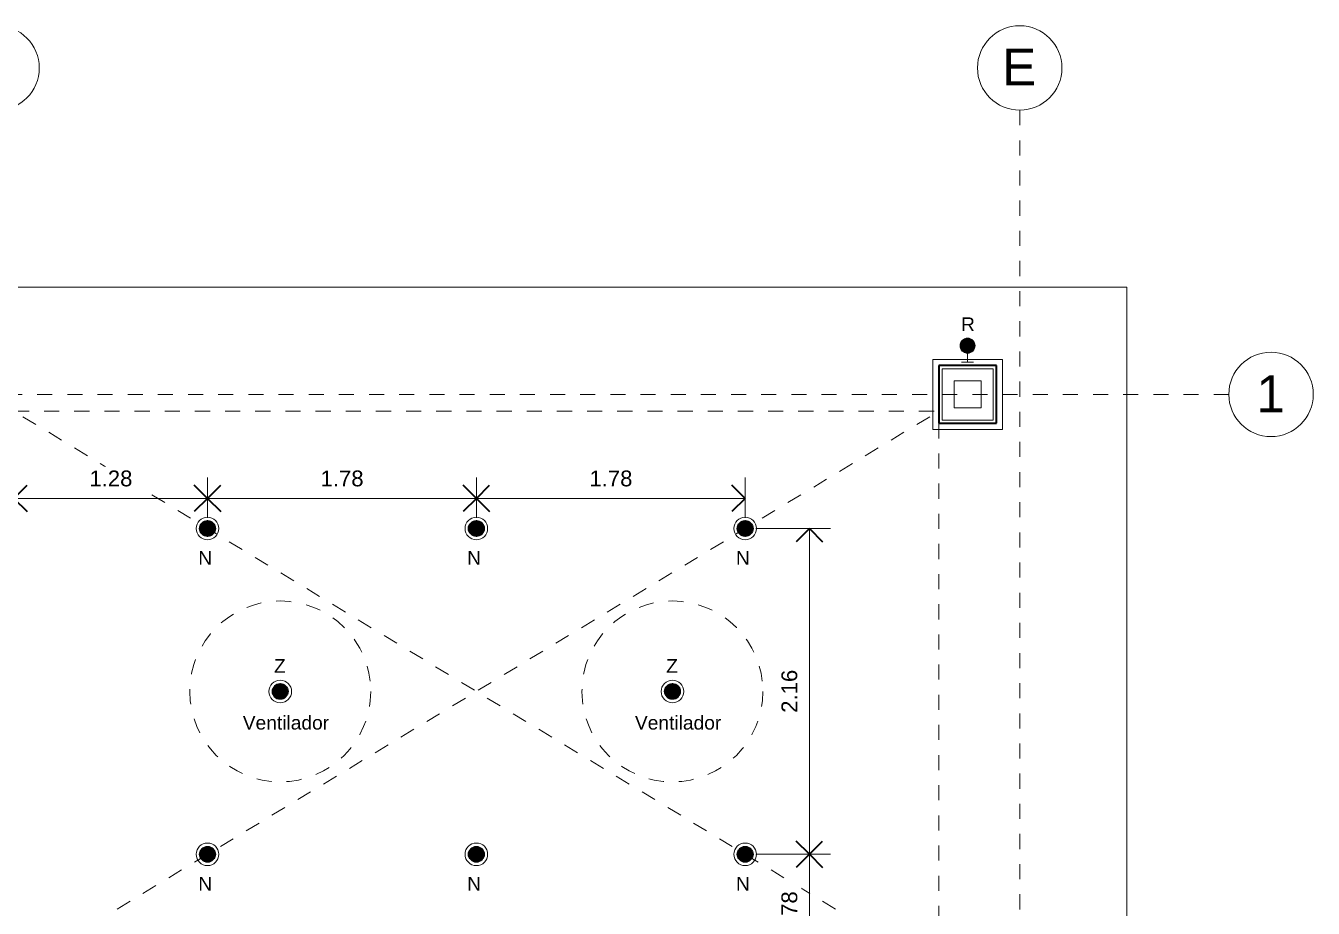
# Model space of a CAD drawing. Header units: metres. Extents: x -1.5 to 31.4, y -9.2 to 10.9.
# Drawn here: x 7.61 to 16.14, y 5.08 to 10.93 of the extents above; entities that cross this region are included whole.
import ezdxf

# ---------------------------------------------------------------- set-up
doc = ezdxf.new("R2010")
doc.units = ezdxf.units.M
doc.linetypes.add('Línea de rejilla', pattern=[0.022225, 0.0127, -0.003175, 0.003175, -0.003175])
doc.linetypes.add('Trazo', pattern=[0.0023, 0.0015, -0.0008])
for name, color, linetype, lineweight in [('A-ANNO-DIMS', 7, 'Continuous', 9), ('A-ANNO-DIMS-70', 7, 'Continuous', 9), ('A-DETL-GENF', 7, 'Continuous', 18), ('A-DETL-MEDM', 7, 'Continuous', 35), ('A-DETL-THIN', 7, 'Continuous', 18), ('A-FLOR', 7, 'Continuous', 18), ('A-WALL', 7, 'Continuous', 18), ('G-ANNO-TEXT', 7, 'Continuous', 9), ('S-COLS', 7, 'Continuous', 18), ('S-GRID', 7, 'Continuous', 9), ('S-GRID-IDEN', 7, 'Continuous', 9)]:
    doc.layers.add(name, color=color, linetype=linetype, lineweight=lineweight)
doc.layers.add('A-DETL-HDLN', color=94, linetype='Trazo', lineweight=18, true_color=0x00a600)
doc.styles.add('Arial', font='arial.ttf', dxfattribs={"height": 0.245})
doc.styles.add('Arial_1', font='arial.ttf', dxfattribs={"height": 0.105})
doc.styles.add('Arial_2', font='arial.ttf', dxfattribs={"height": 0.091})
doc.dimstyles.new('Diagonal_-_Arial_1_5_mm', dxfattribs={"dimscale": 0.3048, "dimtxt": 0.107127, "dimasz": 0.287073, "dimexe": 0.459318, "dimexo": 0.229659, "dimgap": 0.160761, "dimtad": 1, "dimrnd": 0.01, "dimzin": 0, "dimdsep": 46, "dimtxsty": 'Arial_1', "dimblk1": 'OPEN30', "dimblk2": 'OPEN30', "dimsah": 1, "dimcen": 0.09, "dimaunit": 1, "dimadec": 4, "dimazin": 0, "dimtfac": 1, "dimtdec": 4, "dimtix": 1, "dimtmove": 0, "dimatfit": 3, "dimfxl": 1, "dimtvp": 1, "dimtfill": 1, "dimtolj": 1, "dimtzin": 0, "dimarcsym": 2})

# ---------------------------------------------------------------- blocks, each defined once
blk = doc.blocks.new('Rejilla - R4-1348589-ARQ_ELEC_PB')
at = {"layer": 'S-GRID-IDEN'}
blk.add_circle((0, 0), 0.004, dxfattribs=at)
blk = doc.blocks.new('DIMBLOCK27-ARQ_ELEC_PB')
at = {"layer": 'A-ANNO-DIMS-70', "transparency": 16777216}
for p, q in [((7.5277, 7.7894), (7.5277, 7.9375)), ((8.8109, 7.668), (8.8109, 7.9375)), ((7.5277, 7.7975), (8.8109, 7.7975)), ((7.5277, 7.7975), (7.5277, 7.7894)), ((8.8109, 7.7975), (8.8109, 7.668))]:
    blk.add_line(p, q, dxfattribs=at)
at = {"layer": 'A-ANNO-DIMS-70', "lineweight": 35, "transparency": 16777216}
for p, q in [((7.5277, 7.7975), (7.6152, 7.885)), ((8.8109, 7.7975), (8.7234, 7.885)), ((8.8109, 7.7975), (8.8984, 7.885)), ((7.5277, 7.7975), (7.6152, 7.71)), ((8.8109, 7.7975), (8.7234, 7.71)), ((8.8109, 7.7975), (8.8984, 7.71))]:
    blk.add_line(p, q, dxfattribs=at)
at = {"layer": 'A-ANNO-DIMS-70', "color": 0, "transparency": 16777216, "insert": (8.0276, 7.9828), "char_height": 0.105, "width": 0.34017, "attachment_point": 1, "line_spacing_factor": 0.941778, "style": 'Arial_1', "bg_fill": 3, "box_fill_scale": 1.25, "bg_fill_color": 9, "bg_fill_true_color": 13158600, "bg_fill_transparency": 0}
blk.add_mtext('1.28', dxfattribs=at)
blk = doc.blocks.new('_Open30')
at = {"color": 0, "linetype": 'ByBlock', "lineweight": -2}
for p, q in [((-1, 0.268), (0, 0)), ((0, 0), (-1, -0.268)), ((0, 0), (-1, 0))]:
    blk.add_line(p, q, dxfattribs=at)
blk = doc.blocks.new('DIMBLOCK28-ARQ_ELEC_PB')
at = {"layer": 'A-ANNO-DIMS-70', "lineweight": 35, "transparency": 16777216}
for p, q in [((8.8109, 7.7975), (8.7234, 7.885)), ((8.8109, 7.7975), (8.8984, 7.885)), ((10.5932, 7.7975), (10.5057, 7.885)), ((10.5932, 7.7975), (10.6807, 7.885)), ((8.8109, 7.7975), (8.7234, 7.71)), ((8.8109, 7.7975), (8.8984, 7.71)), ((10.5932, 7.7975), (10.5057, 7.71)), ((10.5932, 7.7975), (10.6807, 7.71))]:
    blk.add_line(p, q, dxfattribs=at)
at = {"layer": 'A-ANNO-DIMS-70', "transparency": 16777216}
for p, q in [((8.8109, 7.668), (8.8109, 7.9375)), ((10.5932, 7.668), (10.5932, 7.9375)), ((8.8109, 7.7975), (10.5932, 7.7975)), ((8.8109, 7.7975), (8.8109, 7.668)), ((10.5932, 7.7975), (10.5932, 7.668))]:
    blk.add_line(p, q, dxfattribs=at)
at = {"layer": 'A-ANNO-DIMS-70', "color": 0, "transparency": 16777216, "insert": (9.5603, 7.9828), "char_height": 0.105, "width": 0.34017, "attachment_point": 1, "line_spacing_factor": 0.941778, "style": 'Arial_1', "bg_fill": 3, "box_fill_scale": 1.25, "bg_fill_color": 9, "bg_fill_true_color": 13158600, "bg_fill_transparency": 0}
blk.add_mtext('1.78', dxfattribs=at)
blk = doc.blocks.new('DIMBLOCK29-ARQ_ELEC_PB')
at = {"layer": 'A-ANNO-DIMS-70', "lineweight": 35, "transparency": 16777216}
for p, q in [((10.5932, 7.7975), (10.5057, 7.885)), ((10.5932, 7.7975), (10.6807, 7.885)), ((12.3756, 7.7975), (12.2881, 7.885)), ((10.5932, 7.7975), (10.5057, 7.71)), ((10.5932, 7.7975), (10.6807, 7.71)), ((12.3756, 7.7975), (12.2881, 7.71))]:
    blk.add_line(p, q, dxfattribs=at)
at = {"layer": 'A-ANNO-DIMS-70', "transparency": 16777216}
for p, q in [((10.5932, 7.668), (10.5932, 7.9375)), ((12.3756, 7.668), (12.3756, 7.9375)), ((10.5932, 7.7975), (12.3756, 7.7975)), ((10.5932, 7.7975), (10.5932, 7.668)), ((12.3756, 7.7975), (12.3756, 7.668))]:
    blk.add_line(p, q, dxfattribs=at)
at = {"layer": 'A-ANNO-DIMS-70', "color": 0, "transparency": 16777216, "insert": (11.3427, 7.9828), "char_height": 0.105, "width": 0.34017, "attachment_point": 1, "line_spacing_factor": 0.941778, "style": 'Arial_1', "bg_fill": 3, "box_fill_scale": 1.25, "bg_fill_color": 9, "bg_fill_true_color": 13158600, "bg_fill_transparency": 0}
blk.add_mtext('1.78', dxfattribs=at)
blk = doc.blocks.new('DIMBLOCK30-ARQ_ELEC_PB')
at = {"layer": 'A-ANNO-DIMS-70', "transparency": 16777216}
for p, q in [((12.4456, 7.598), (12.9413, 7.598)), ((12.8013, 7.598), (12.4456, 7.598)), ((12.8013, 7.598), (12.8013, 5.4374)), ((12.4456, 5.4374), (12.9413, 5.4374)), ((12.8013, 5.4374), (12.4456, 5.4374))]:
    blk.add_line(p, q, dxfattribs=at)
at = {"layer": 'A-ANNO-DIMS-70', "lineweight": 35, "transparency": 16777216}
for p, q in [((12.8013, 7.598), (12.7138, 7.5105)), ((12.8013, 7.598), (12.8888, 7.5105)), ((12.8013, 5.4374), (12.7138, 5.5249)), ((12.8013, 5.4374), (12.8888, 5.5249)), ((12.8013, 5.4374), (12.7138, 5.3499)), ((12.8013, 5.4374), (12.8888, 5.3499))]:
    blk.add_line(p, q, dxfattribs=at)
at = {"layer": 'A-ANNO-DIMS-70', "color": 0, "transparency": 16777216, "insert": (12.6159, 6.3759), "char_height": 0.105, "width": 0.34017, "attachment_point": 1, "rotation": 90, "line_spacing_factor": 0.941778, "style": 'Arial_1', "bg_fill": 3, "box_fill_scale": 1.25, "bg_fill_color": 9, "bg_fill_true_color": 13158600, "bg_fill_transparency": 0}
blk.add_mtext('2.16', dxfattribs=at)
blk = doc.blocks.new('DIMBLOCK31-ARQ_ELEC_PB')
at = {"layer": 'A-ANNO-DIMS-70', "lineweight": 35, "transparency": 16777216}
for p, q in [((12.8013, 5.4374), (12.7138, 5.5249)), ((12.8013, 5.4374), (12.8888, 5.5249)), ((12.8013, 5.4374), (12.7138, 5.3499)), ((12.8013, 5.4374), (12.8888, 5.3499)), ((12.8013, 4.6597), (12.7138, 4.7472)), ((12.8013, 4.6597), (12.8888, 4.7472))]:
    blk.add_line(p, q, dxfattribs=at)
at = {"layer": 'A-ANNO-DIMS-70', "transparency": 16777216}
for p, q in [((12.4456, 5.4374), (12.9413, 5.4374)), ((12.8013, 5.4374), (12.4456, 5.4374)), ((12.8013, 5.4374), (12.8013, 4.6597)), ((12.7931, 4.6597), (12.9413, 4.6597)), ((12.8013, 4.6597), (12.7931, 4.6597))]:
    blk.add_line(p, q, dxfattribs=at)
at = {"layer": 'A-ANNO-DIMS-70', "color": 0, "transparency": 16777216, "insert": (12.6159, 4.9068), "char_height": 0.105, "width": 0.34017, "attachment_point": 1, "rotation": 90, "line_spacing_factor": 0.941778, "style": 'Arial_1', "bg_fill": 3, "box_fill_scale": 1.25, "bg_fill_color": 9, "bg_fill_true_color": 13158600, "bg_fill_transparency": 0}
blk.add_mtext('0.78', dxfattribs=at)

msp = doc.modelspace()

# ---------------------------------------------------------------- hatches: boundary and pattern name
at = {"layer": 'A-DETL-GENF', "true_color": 0xff0000}
for points in [[(13.85, 8.7605), (13.863, 8.7622), (13.875, 8.7672), (13.8866, 8.7767), (13.8933, 8.7855), (13.8983, 8.7976), (13.9, 8.8105), (13.8983, 8.8235), (13.8933, 8.8355), (13.8854, 8.8459), (13.875, 8.8538), (13.863, 8.8588), (13.85, 8.8605), (13.8371, 8.8588), (13.825, 8.8538), (13.8147, 8.8459), (13.8067, 8.8355), (13.8017, 8.8235), (13.8, 8.8105), (13.8017, 8.7976), (13.8067, 8.7855), (13.8147, 8.7752), (13.825, 8.7672), (13.8371, 8.7622)], [(8.8109, 7.548), (8.8238, 7.5497), (8.8359, 7.5547), (8.8462, 7.5626), (8.8542, 7.573), (8.8592, 7.585), (8.8609, 7.598), (8.8592, 7.6109), (8.8542, 7.623), (8.8462, 7.6333), (8.8359, 7.6413), (8.8238, 7.6463), (8.8109, 7.648), (8.7979, 7.6463), (8.7859, 7.6413), (8.7755, 7.6333), (8.7676, 7.623), (8.7626, 7.6109), (8.7609, 7.598), (8.7626, 7.585), (8.7676, 7.573), (8.7755, 7.5626), (8.7859, 7.5547), (8.7979, 7.5497)], [(10.5932, 7.548), (10.6062, 7.5497), (10.6182, 7.5547), (10.6286, 7.5626), (10.6365, 7.573), (10.6415, 7.585), (10.6432, 7.598), (10.6415, 7.6109), (10.6365, 7.623), (10.6286, 7.6333), (10.6182, 7.6413), (10.6062, 7.6463), (10.5932, 7.648), (10.5803, 7.6463), (10.5682, 7.6413), (10.5579, 7.6333), (10.5499, 7.623), (10.5449, 7.6109), (10.5432, 7.598), (10.5449, 7.585), (10.5499, 7.573), (10.5579, 7.5626), (10.5682, 7.5547), (10.5803, 7.5497)], [(12.3756, 7.548), (12.3886, 7.5497), (12.4006, 7.5547), (12.411, 7.5626), (12.4189, 7.573), (12.4239, 7.585), (12.4256, 7.598), (12.4239, 7.6109), (12.4189, 7.623), (12.411, 7.6333), (12.4006, 7.6413), (12.3886, 7.6463), (12.3756, 7.648), (12.3627, 7.6463), (12.3506, 7.6413), (12.3403, 7.6333), (12.3323, 7.623), (12.3273, 7.6109), (12.3256, 7.598), (12.3273, 7.585), (12.3323, 7.573), (12.3403, 7.5626), (12.3506, 7.5547), (12.3627, 7.5497)], [(9.2932, 6.4677), (9.3062, 6.4694), (9.3182, 6.4744), (9.3286, 6.4823), (9.3365, 6.4927), (9.3415, 6.5047), (9.3432, 6.5177), (9.3415, 6.5306), (9.3365, 6.5427), (9.3286, 6.553), (9.3182, 6.561), (9.3062, 6.566), (9.2932, 6.5677), (9.2803, 6.566), (9.2682, 6.561), (9.2579, 6.553), (9.2499, 6.5427), (9.2449, 6.5306), (9.2432, 6.5177), (9.2449, 6.5047), (9.2499, 6.4927), (9.2579, 6.4823), (9.2682, 6.4744), (9.2803, 6.4694)], [(11.8932, 6.4677), (11.9062, 6.4694), (11.9182, 6.4744), (11.9286, 6.4823), (11.9365, 6.4927), (11.9415, 6.5047), (11.9432, 6.5177), (11.9415, 6.5306), (11.9365, 6.5427), (11.9286, 6.553), (11.9182, 6.561), (11.9062, 6.566), (11.8932, 6.5677), (11.8803, 6.566), (11.8682, 6.561), (11.8579, 6.553), (11.8499, 6.5427), (11.8449, 6.5306), (11.8432, 6.5177), (11.8449, 6.5047), (11.8499, 6.4927), (11.8579, 6.4823), (11.8682, 6.4744), (11.8803, 6.4694)], [(8.8109, 5.3874), (8.8238, 5.3891), (8.8359, 5.3941), (8.8462, 5.402), (8.8542, 5.4124), (8.8592, 5.4244), (8.8609, 5.4374), (8.8592, 5.4503), (8.8542, 5.4624), (8.8462, 5.4727), (8.8359, 5.4807), (8.8238, 5.4857), (8.8109, 5.4874), (8.7979, 5.4857), (8.7859, 5.4807), (8.7755, 5.4727), (8.7676, 5.4624), (8.7626, 5.4503), (8.7609, 5.4374), (8.7626, 5.4244), (8.7676, 5.4124), (8.7755, 5.402), (8.7859, 5.3941), (8.7979, 5.3891)], [(10.5932, 5.3874), (10.6062, 5.3891), (10.6182, 5.3941), (10.6286, 5.402), (10.6365, 5.4124), (10.6415, 5.4244), (10.6432, 5.4374), (10.6415, 5.4503), (10.6365, 5.4624), (10.6286, 5.4727), (10.6182, 5.4807), (10.6062, 5.4857), (10.5932, 5.4874), (10.5803, 5.4857), (10.5682, 5.4807), (10.5579, 5.4727), (10.5499, 5.4624), (10.5449, 5.4503), (10.5432, 5.4374), (10.5449, 5.4244), (10.5499, 5.4124), (10.5579, 5.402), (10.5682, 5.3941), (10.5803, 5.3891)], [(12.3756, 5.3874), (12.3886, 5.3891), (12.4006, 5.3941), (12.411, 5.402), (12.4189, 5.4124), (12.4239, 5.4244), (12.4256, 5.4374), (12.4239, 5.4503), (12.4189, 5.4624), (12.411, 5.4727), (12.4006, 5.4807), (12.3886, 5.4857), (12.3756, 5.4874), (12.3627, 5.4857), (12.3506, 5.4807), (12.3403, 5.4727), (12.3323, 5.4624), (12.3273, 5.4503), (12.3256, 5.4374), (12.3273, 5.4244), (12.3323, 5.4124), (12.3403, 5.402), (12.3506, 5.3941), (12.3627, 5.3891)]]:
    msp.add_hatch(color=1, dxfattribs=at).paths.add_polyline_path(points)

# ---------------------------------------------------------------- linework, layer by layer
at = {"layer": 'A-DETL-HDLN'}
for p, q in [((7.5277, 8.3757), (13.6587, 8.3757)), ((13.6587, 4.6597), (7.5277, 8.3757)), ((7.5277, 4.6597), (13.6587, 8.3757)), ((13.6587, 8.2957), (13.6587, 4.6597))]:
    msp.add_line(p, q, dxfattribs=at)
for centre in [(9.2932, 6.5177), (11.8932, 6.5177)]:
    msp.add_circle(centre, 0.6, dxfattribs=at)
at = {"layer": 'A-DETL-MEDM', "color": 1, "true_color": 0xff0000}
for centre in [(8.8109, 7.598), (10.5932, 7.598), (12.3756, 7.598), (9.2932, 6.5177), (11.8932, 6.5177), (8.8109, 5.4374), (10.5932, 5.4374), (12.3756, 5.4374)]:
    msp.add_circle(centre, 0.05, dxfattribs=at)
at = {"layer": 'A-DETL-THIN', "color": 1, "true_color": 0xff0000}
for p, q in [((13.85, 8.7605), (13.85, 8.7005)), ((13.85, 8.7005), (13.81, 8.7005)), ((13.85, 8.7005), (13.89, 8.7005))]:
    msp.add_line(p, q, dxfattribs=at)
for centre, radius in [((13.85, 8.8105), 0.05), ((8.8109, 7.598), 0.075), ((10.5932, 7.598), 0.075), ((12.3756, 7.598), 0.075), ((9.2932, 6.5177), 0.075), ((11.8932, 6.5177), 0.075), ((8.8109, 5.4374), 0.075), ((10.5932, 5.4374), 0.075), ((12.3756, 5.4374), 0.075)]:
    msp.add_circle(centre, radius, dxfattribs=at)
for centre, start, end in [((13.85, 8.8105), 360, 180), ((13.85, 8.8105), 180, 0), ((8.8109, 7.598), 0, 180), ((8.8109, 7.598), 180, 0), ((10.5932, 7.598), 0, 180), ((10.5932, 7.598), 180, 0), ((12.3756, 7.598), 0, 180), ((12.3756, 7.598), 180, 0), ((9.2932, 6.5177), 0, 180), ((9.2932, 6.5177), 180, 0), ((11.8932, 6.5177), 0, 180), ((11.8932, 6.5177), 180, 0), ((8.8109, 5.4374), 0, 180), ((10.5932, 5.4374), 0, 180), ((12.3756, 5.4374), 0, 180), ((8.8109, 5.4374), 180, 0), ((10.5932, 5.4374), 180, 0), ((12.3756, 5.4374), 180, 0)]:
    msp.add_arc(centre, 0.05, start, end, dxfattribs=at)
at = {"layer": 'A-FLOR', "color": 253, "true_color": 0xaaaaaa}
for p, q in [((14.9057, 9.1977), (-0.9443, 9.1977)), ((14.9057, -7.3823), (14.9057, 9.1977))]:
    msp.add_line(p, q, dxfattribs=at)
at = {"layer": 'A-WALL', "color": 253, "true_color": 0xaaaaaa}
for p, q in [((13.6187, 8.7197), (14.0827, 8.7197)), ((13.6187, 8.2557), (13.6187, 8.7197)), ((14.0827, 8.7197), (14.0827, 8.2557)), ((14.0427, 8.6777), (13.6587, 8.6777)), ((13.6607, 8.6797), (13.6607, 8.2957)), ((14.0207, 8.6577), (13.6807, 8.6577)), ((13.6807, 8.6577), (13.6807, 8.3177)), ((14.0207, 8.3177), (14.0207, 8.6577)), ((14.0407, 8.2957), (14.0407, 8.6797)), ((13.7607, 8.5777), (13.9407, 8.5777)), ((13.7607, 8.3977), (13.7607, 8.5777)), ((13.9407, 8.5777), (13.9407, 8.3977)), ((13.9407, 8.3977), (13.7607, 8.3977)), ((13.6587, 8.2977), (14.0427, 8.2977)), ((13.6807, 8.3177), (14.0207, 8.3177)), ((14.0827, 8.2557), (13.6187, 8.2557))]:
    msp.add_line(p, q, dxfattribs=at)
at = {"layer": 'A-WALL', "color": 253, "lineweight": 35, "true_color": 0xaaaaaa}
for p, q in [((13.6587, 8.6797), (13.6587, 8.2957)), ((14.0427, 8.6797), (13.6587, 8.6797)), ((14.0427, 8.2957), (14.0427, 8.6797)), ((13.6587, 8.2957), (14.0427, 8.2957))]:
    msp.add_line(p, q, dxfattribs=at)
at = {"layer": 'S-COLS', "color": 253, "true_color": 0xaaaaaa}
for p, q in [((13.9407, 8.5777), (13.7607, 8.5777)), ((13.7607, 8.5777), (13.7607, 8.3977)), ((13.9407, 8.3977), (13.9407, 8.5777)), ((13.7607, 8.3977), (13.9407, 8.3977))]:
    msp.add_line(p, q, dxfattribs=at)
at = {"layer": 'S-GRID', "color": 8, "linetype": 'Línea de rejilla', "true_color": 0x808080}
for p, q in [((14.1957, 10.3724), (14.1957, -9.1585)), ((15.5819, 8.4877), (-1.5122, 8.4877))]:
    msp.add_line(p, q, dxfattribs=at)

# ---------------------------------------------------------------- block references
at = {"layer": 'S-GRID-IDEN', "xscale": 69.99999999999997, "yscale": 69.99999999999997, "zscale": 69.99999999999997}
for p, rotation in [((7.4157, 10.6524), 180), ((14.1957, 10.6524), 180), ((15.8619, 8.4877), 89.99999999999982)]:
    msp.add_blockref('Rejilla - R4-1348589-ARQ_ELEC_PB', p, dxfattribs=dict(at, rotation=rotation))

# ---------------------------------------------------------------- texts
at = {"layer": 'G-ANNO-TEXT', "color": 1, "true_color": 0xff0000, "char_height": 0.091, "attachment_point": 1, "style": 'Arial_2'}
for s, insert, width in [('R', (13.8069, 8.9981), 0.112236), ('N', (8.7498, 7.4484), 0.106624), ('N', (10.5322, 7.4484), 0.106624), ('N', (12.3146, 7.4484), 0.106624), ('Z', (9.2517, 6.7321), 0.095401), ('Z', (11.8517, 6.7321), 0.095401), ('Ventilador', (9.0447, 6.3557), 0.679029), ('Ventilador', (11.6447, 6.3557), 0.679029), ('N', (8.7498, 5.2878), 0.106624), ('N', (10.5322, 5.2878), 0.106624), ('N', (12.3146, 5.2878), 0.106624)]:
    msp.add_mtext(s, dxfattribs=dict(at, insert=insert, width=width))
at = {"layer": 'S-GRID-IDEN', "char_height": 0.245, "attachment_point": 1, "style": 'Arial'}
for s, insert, width in [('E', (14.0779, 10.7811), 0.280591), ('1', (15.764, 8.6145), 0.235696)]:
    msp.add_mtext(s, dxfattribs=dict(at, insert=insert, width=width))

# ---------------------------------------------------------------- next in the draw order: dimensions: what is measured, and where the dimension line sits
at = {"layer": 'A-ANNO-DIMS'}
dim = msp.add_linear_dim(base=(8.8109, 7.7975), p1=(7.5277, 7.8594), p2=(8.8109, 7.598), dimstyle='Diagonal_-_Arial_1_5_mm', override={"dimpost": '<>', "dimfxl": 1.309483}, dxfattribs=at)
dim.commit()
dim.dimension.update_dxf_attribs({"geometry": 'DIMBLOCK27-ARQ_ELEC_PB', "text_midpoint": (8.1693, 7.9001)})

# ---------------------------------------------------------------- next in the draw order: dimensions: what is measured, and where the dimension line sits
dim = msp.add_linear_dim(base=(10.5932, 7.7975), p1=(8.8109, 7.598), p2=(10.5932, 7.598), dimstyle='Diagonal_-_Arial_1_5_mm', override={"dimpost": '<>', "dimfxl": 1.782375}, dxfattribs=at)
dim.commit()
dim.dimension.update_dxf_attribs({"geometry": 'DIMBLOCK28-ARQ_ELEC_PB', "text_midpoint": (9.7021, 7.9001)})

# ---------------------------------------------------------------- next in the draw order: dimensions: what is measured, and where the dimension line sits
dim = msp.add_linear_dim(base=(12.3756, 7.7975), p1=(10.5932, 7.598), p2=(12.3756, 7.598), dimstyle='Diagonal_-_Arial_1_5_mm', override={"dimpost": '<>', "dimfxl": 1.782375}, dxfattribs=at)
dim.commit()
dim.dimension.update_dxf_attribs({"geometry": 'DIMBLOCK29-ARQ_ELEC_PB', "text_midpoint": (11.4844, 7.9001)})

# ---------------------------------------------------------------- next in the draw order: dimensions: what is measured, and where the dimension line sits
dim = msp.add_linear_dim(base=(12.8013, 5.4374), p1=(12.3756, 7.598), p2=(12.3756, 5.4374), angle=90, dimstyle='Diagonal_-_Arial_1_5_mm', override={"dimpost": '<>', "dimfxl": 2.160596}, dxfattribs=at)
dim.commit()
dim.dimension.update_dxf_attribs({"geometry": 'DIMBLOCK30-ARQ_ELEC_PB', "text_midpoint": (12.6986, 6.5177)})

# ---------------------------------------------------------------- next in the draw order: dimensions: what is measured, and where the dimension line sits
dim = msp.add_linear_dim(base=(12.8013, 4.6597), p1=(12.3756, 5.4374), p2=(12.8631, 4.6597), angle=90, dimstyle='Diagonal_-_Arial_1_5_mm', override={"dimpost": '<>', "dimfxl": 0.917872}, dxfattribs=at)
dim.commit()
dim.dimension.update_dxf_attribs({"geometry": 'DIMBLOCK31-ARQ_ELEC_PB', "text_midpoint": (12.6986, 5.0485)})

doc.saveas('drawing.dxf')
